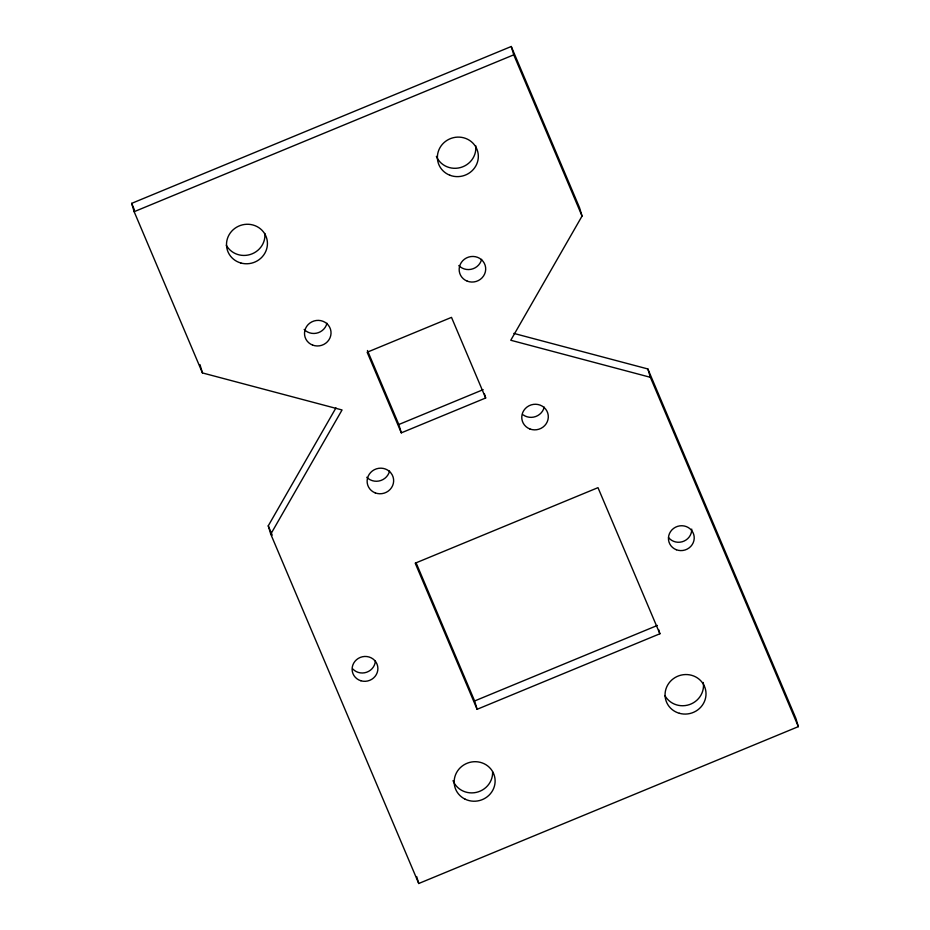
<?xml version="1.0" encoding="UTF-8"?>
<svg xmlns="http://www.w3.org/2000/svg" width="930" height="930" viewBox="0 0 930 930"><rect width="100%" height="100%" fill="white"/><g stroke="black" fill="none" stroke-linecap="round" stroke-linejoin="round"><path stroke-width="1.4" d="M513.848 333.405L647.861 368.966L795.848 718.309L798.347 726.632L418.744 883.5L270.758 534.157L268.259 525.834L335.951 407.91M270.758 534.157L342.054 409.967L202.449 372.93L134.153 211.691L131.653 203.368L511.256 46.5L579.553 207.739L582.052 216.062L510.768 340.252L650.361 377.301L798.347 726.632M134.153 211.691L513.755 54.824L511.256 46.5M484.414 393.832L485.658 397.994L401.307 432.845L398.807 424.522L483.158 389.658M658.638 629.61L659.882 633.772L477.113 709.299L474.614 700.964L657.382 625.437M513.755 54.824L582.052 216.062M659.882 633.772L597.99 487.657L415.21 563.185L477.113 709.299M485.658 397.994L451.503 317.374L367.152 352.238L401.307 432.845M367.455 350.505L398.807 424.522M416.094 562.824L474.614 700.964M131.653 203.368L134.466 210.029M268.259 525.834L272.211 535.169M647.861 368.966L650.361 377.301M416.663 876.56L418.744 883.5M199.95 364.595L202.449 372.93M475.683 145.661A20.541 19.693 -16.7 0 1 460.501 167.551A20.541 19.693 -16.7 0 1 436.379 156.38M264.864 233.465A20.541 19.693 -16.7 0 1 250.228 254.506A20.541 19.693 -16.7 0 1 226.316 245.253M492.609 771.9A20.541 19.693 -16.7 0 1 476.265 792.395A20.541 19.693 -16.7 0 1 453.026 780.642M703.266 682.481A20.541 19.693 -16.7 0 1 689.444 704.603A20.541 19.693 -16.7 0 1 664.892 695.559M691.722 529.1A12.939 12.392 -16.7 0 1 668.542 537.563M375.371 661.056A12.939 12.392 -16.7 0 1 352.819 668.996M544.224 407.142A13.322 12.764 -16.7 0 1 523.125 414.838M389.565 471.045A13.322 12.764 -16.7 0 1 366.78 477.264M326.965 323.245A13.322 12.764 -16.7 0 1 304.168 329.464M481.612 259.342A13.322 12.764 -16.7 0 1 458.816 265.562M449.864 175.235A20.541 19.693 -16.7 0 0 478.183 153.985A20.541 19.693 -16.7 0 0 445.517 141.383A20.541 19.693 -16.7 0 0 449.864 175.235M240.847 263.004A20.541 19.693 -16.7 0 0 266.945 239.254A20.541 19.693 -16.7 0 0 233.105 229.791A20.541 19.693 -16.7 0 0 240.847 263.004M465.105 799.161A20.541 19.693 -16.7 0 0 495.109 780.224A20.541 19.693 -16.7 0 0 463.721 764.995A20.541 19.693 -16.7 0 0 465.105 799.161M679.412 713.31A20.541 19.693 -16.7 0 0 705.521 689.548A20.541 19.693 -16.7 0 0 671.669 680.086A20.541 19.693 -16.7 0 0 679.412 713.31M676.308 549.735A12.939 12.392 -16.7 0 0 694.129 536.354A12.939 12.392 -16.7 0 0 673.576 528.414A12.939 12.392 -16.7 0 0 676.308 549.735M360.875 680.76A12.939 12.392 -16.7 0 0 377.638 666.147A12.939 12.392 -16.7 0 0 356.481 659.742A12.939 12.392 -16.7 0 0 360.875 680.76M529.856 428.963A13.322 12.764 -16.7 0 0 548.212 415.187A13.322 12.764 -16.7 0 0 527.043 407.015A13.322 12.764 -16.7 0 0 529.856 428.963M375.209 492.877A13.322 12.764 -16.7 0 0 393.553 479.101A13.322 12.764 -16.7 0 0 372.395 470.929A13.322 12.764 -16.7 0 0 375.209 492.877M312.596 345.077A13.322 12.764 -16.7 0 0 330.941 331.301A13.322 12.764 -16.7 0 0 309.783 323.128A13.322 12.764 -16.7 0 0 312.596 345.077M467.255 281.162A13.322 12.764 -16.7 0 0 485.6 267.387A13.322 12.764 -16.7 0 0 464.43 259.214A13.322 12.764 -16.7 0 0 467.255 281.162"/></g></svg>
